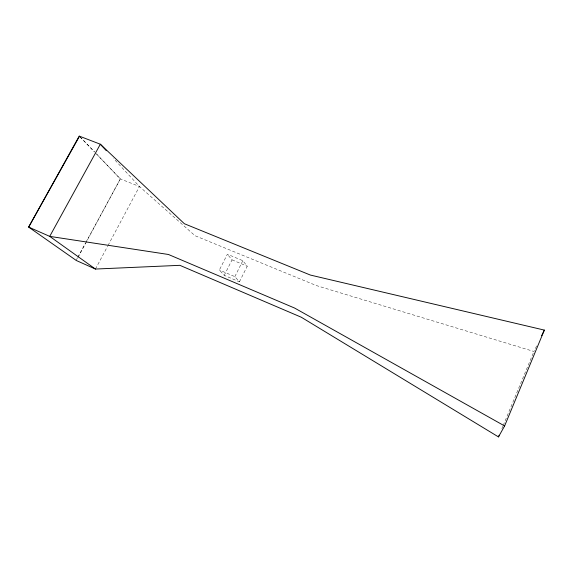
<?xml version="1.0" encoding="UTF-8"?>
<svg xmlns="http://www.w3.org/2000/svg" width="573" height="573" viewBox="0 0 573 573"><rect width="100%" height="100%" fill="white"/><g stroke="black" fill="none" stroke-linecap="round" stroke-linejoin="round"><path stroke-width="0.43" stroke-dasharray="2.87 2.15" d="M501.884 428.704L502.908 426.233M503.244 425.417L533.592 352.302M536.629 345.934L533.929 351.478L316.325 285.555L195.042 235.725L139.461 186.511L113.576 158.535M239.421 281.837L247.228 266.223L242.845 260.694L227.366 254.233L219.373 270.026L224.236 275.341L239.421 281.837L234.851 276.623L219.373 270.026M234.851 276.623L242.845 260.694M224.236 275.341L232.044 259.863L227.366 254.233M95.455 269.052L107.609 246.254M108.025 245.466L139.461 186.511L120.344 178.898L95.182 152.697M78.035 257.377L120.344 178.898L96.837 154.309M76.08 260.4L77.355 258.043M77.785 257.263L85.441 243.16M85.871 242.372L120.344 178.898M232.044 259.863L247.228 266.223M79.848 136.725L94.574 152.06M80.134 136.84L94.366 151.723"/><path stroke-width="0.86" d="M504.605 425.954L544.35 330.098L310.394 275.061L184.363 223.728L100.332 144.217L79.232 136.088L28.65 227.094L76.338 260.514L95.455 269.052L179.865 265.328L301.255 317.213L498.474 436.913L504.605 425.954L294.601 308.052L168.462 254.484L49.722 236.377L28.65 227.094L79.518 136.195M498.474 436.913L499.155 435.272M541.65 335.642L544.35 330.098M95.455 269.052L49.722 236.377L100.332 144.217L106.349 150.728"/></g></svg>
